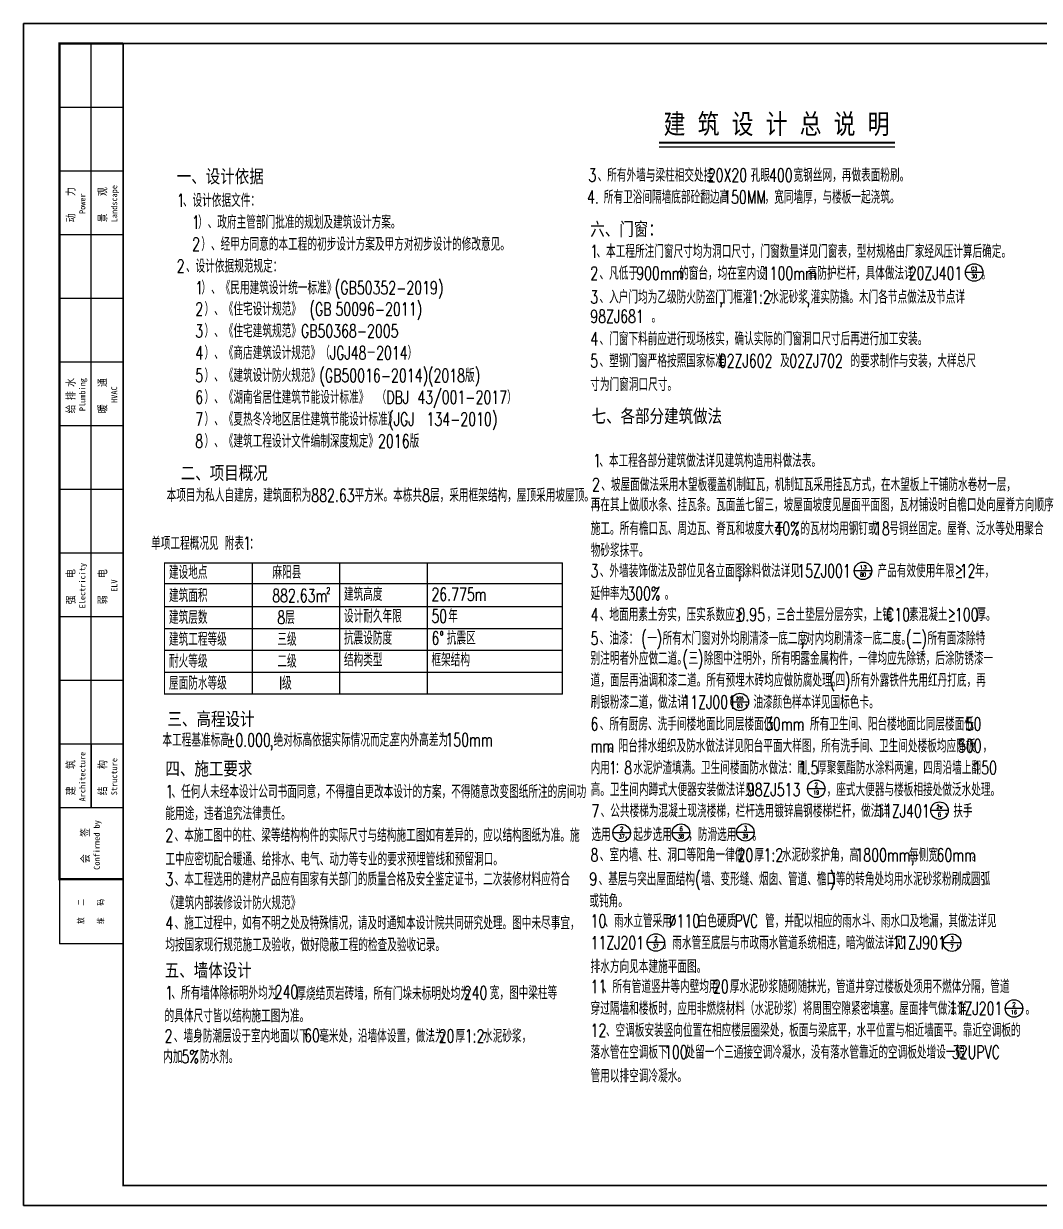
# Model space of a CAD drawing. Extents: x 522289 to 1051641, y 88514 to 354674.
# Drawn here: x 874023 to 899561, y 291238 to 320938 of the extents above; entities that cross this region are included whole.
import ezdxf
from ezdxf.enums import TextEntityAlignment as Align

# ---------------------------------------------------------------- set-up
doc = ezdxf.new("R2010")
doc.units = 0
doc.header["$LTSCALE"] = 1000
doc.header["$MEASUREMENT"] = 0
doc.layers.get('0').update_dxf_attribs({"linetype": 'CONTINUOUS'})
for name, color, linetype in [('8', 8, 'CONTINUOUS'), ('_0', 7, 'CONTINUOUS'), ('P-图框', 7, 'CONTINUOUS'), ('PUB_DIM', 3, 'CONTINUOUS'), ('PUB_TEXT', 7, 'CONTINUOUS'), ('PUB_TITLE', 4, 'CONTINUOUS'), ('TEXT', 7, 'CONTINUOUS')]:
    doc.layers.add(name, color=color, linetype=linetype)
doc.styles.add('_TCH_LABEL', font='COMPLEX', dxfattribs={"bigfont": 'GBCBIG'})
doc.styles.add('STYLE-ARIAL', font='NSimSun.ttf')
doc.styles.add('图签', font='宋体.ttf', dxfattribs={"width": 0.66})
doc.styles.add('宋体08', font='宋体.ttf', dxfattribs={"width": 0.8})
doc.styles.add('文字2', font='TXT', dxfattribs={"width": 0.7, "bigfont": 'HZTXT'})
doc.styles.add('统一文字', font='宋体.ttf', dxfattribs={"width": 0.8})

# ---------------------------------------------------------------- blocks, each defined once
blk = doc.blocks.new('中恒会签栏')
for p, q in [((-800, -19200), (-800, 0)), ((-1600, -1600), (0, -1600)), ((-1600, -3200), (0, -3200)), ((-1600, -4800), (0, -4800)), ((-1600, -6400), (0, -6400)), ((-1600, -8000), (0, -8000)), ((-1600, -9600), (0, -9600)), ((-1600, -11200), (0, -11200)), ((-1600, -12800), (0, -12800)), ((-1600, -14400), (0, -14400)), ((-1600, -16000), (0, -16000)), ((-1600, -17600), (0, -17600)), ((-800, -17600), (-800, -19200)), ((-1600, -19200), (0, -19200)), ((-1600, -21000), (-1600, -22626)), ((-5, -22626), (-1600, -22626))]:
    blk.add_line(p, q)
at = {"const_width": 60}
blk.add_lwpolyline([(0, -21000), (-1600, -21000), (-1600, 0), (0, 0)], dxfattribs=at)
for s, height, style, width, p in [('动    力', 200, '图签', 0.8, (-1316, -4051)), ('Power', 150, 'STYLE-ARIAL', 0.97, (-1023, -4024)), ('景    观', 200, '图签', 0.8, (-516, -4051)), ('Landscape', 150, 'STYLE-ARIAL', 0.97, (-223, -4024)), ('给 排 水', 200, '图签', 0.8, (-1316, -8851)), ('Plumbing', 150, 'STYLE-ARIAL', 0.97, (-1023, -8824)), ('暖    通', 200, '图签', 0.8, (-516, -8851)), ('HVAC', 150, 'STYLE-ARIAL', 0.97, (-223, -8824)), ('强    电', 200, '图签', 0.8, (-1316, -13651)), ('Electricity', 150, 'STYLE-ARIAL', 0.97, (-1023, -13624)), ('弱    电', 200, '图签', 0.8, (-516, -13651)), ('ELV', 150, 'STYLE-ARIAL', 0.97, (-223, -13624)), ('建    筑', 200, '图签', 0.8, (-1316, -18451)), ('Architecture', 150, 'STYLE-ARIAL', 0.97, (-1023, -18424)), ('结    构', 200, '图签', 0.8, (-516, -18451)), ('Structure', 150, 'STYLE-ARIAL', 0.97, (-223, -18424)), ('Confirmed by', 150, 'STYLE-ARIAL', 0.97, (-660, -20142)), ('会    签', 200, '图签', 0.8, (-953, -20157))]:
    blk.add_text(s, height=height, rotation=90, dxfattribs=dict(style=style, width=width)).set_placement(p, align=Align.MIDDLE_CENTER)
at = {"insert": (-803, -21813), "char_height": 150, "width": 1625.8, "attachment_point": 5, "rotation": 90, "style": '统一文字'}
blk.add_mtext('{\\fNSimSun|b0|i0|c134|p49;放   二\\P\\P维   码}', dxfattribs=at)
blk = doc.blocks.new('TQ1')
at = {"layer": 'P-图框'}
blk.add_lwpolyline([(804709, 185021), (846709, 185021), (846709, 214721), (804709, 214721)], close=True, dxfattribs=at)
at = {"layer": 'P-图框', "linetype": 'Continuous', "const_width": 40}
blk.add_lwpolyline([(807209, 185521), (846209, 185521), (846209, 214221), (807209, 214221)], close=True, dxfattribs=at)
at = {"layer": 'P-图框'}
blk.add_blockref('中恒会签栏', (807209, 214221), dxfattribs=at)

msp = doc.modelspace()

# ---------------------------------------------------------------- linework, layer by layer
at = {"layer": '8'}
msp.add_line((887565, 307389), (887565, 304090), dxfattribs=at)
at = {"layer": '_0'}
msp.add_lwpolyline([(874023, 320938), (916023, 320938), (916023, 291238), (874023, 291238)], close=True, dxfattribs=at)
at = {"layer": 'PUB_DIM'}
for p, q in [((898141, 314685), (897701, 314685)), ((895348, 307185), (894908, 307185)), ((892250, 303888), (891810, 303888)), ((894171, 301707), (893731, 301707)), ((897270, 301160), (896830, 301160)), ((889280, 300598), (888840, 300598)), ((890772, 300604), (890332, 300604)), ((892388, 300613), (891948, 300613)), ((890138, 297844), (889698, 297844)), ((897585, 297839), (897145, 297839)), ((899142, 296185), (898702, 296185))]:
    msp.add_line(p, q, dxfattribs=at)
for centre in [(897921, 314685), (895128, 307185), (892030, 303888), (893951, 301707), (897050, 301160), (889060, 300598), (890552, 300604), (892168, 300613), (889918, 297844), (897365, 297839), (898922, 296185)]:
    msp.add_circle(centre, 220, dxfattribs=at)
at = {"layer": 'PUB_TEXT'}
for p, q in [((877567, 307389), (887565, 307389)), ((879767, 307389), (879767, 304090)), ((881966, 307389), (881966, 304090)), ((884166, 307389), (884166, 304090)), ((877567, 306871), (887565, 306871)), ((877567, 306290), (887565, 306290)), ((877567, 306290), (887565, 306290)), ((877567, 305740), (887565, 305740)), ((877567, 305190), (887565, 305190)), ((877567, 304640), (887565, 304640))]:
    msp.add_line(p, q, dxfattribs=at)
at = {"layer": 'PUB_TEXT', "const_width": 27.5}
msp.add_lwpolyline([(877567, 307389), (887565, 307389), (887565, 304090), (877567, 304090)], close=True, dxfattribs=at)
at = {"layer": 'PUB_TITLE'}
msp.add_lwpolyline([(874023, 291238), (916023, 291238), (916023, 320938), (874023, 320938)], close=True, dxfattribs=at)
at = {"layer": 'TEXT', "color": 3}
msp.add_line((890002, 317838), (895923, 317838), dxfattribs=at)
at = {"layer": 'TEXT', "color": 3, "const_width": 55}
msp.add_lwpolyline([(889999, 317948), (895928, 317948)], dxfattribs=at)

# ---------------------------------------------------------------- block references
at = {"layer": 'P-图框'}
msp.add_blockref('TQ1', (69314, 106217), dxfattribs=at)

# ---------------------------------------------------------------- texts
at = {"layer": 'PUB_TEXT'}
for s, height, style, width, p in [('一、设计依据', 334.1, '宋体08', 0.8, (877873, 316934)), ('3', 330, '文字2', 0.7, (888222, 316964)), ('、所有外墙与梁柱相交处挂', 329.92, '文字2', 0.7, (888453, 316964)), ('20X20', 329.9, '文字2', 0.7, (891224, 316964)), ('孔眼', 329.9, '文字2', 0.7, (892302, 316964)), ('400', 329.9, '文字2', 0.7, (892764, 316964)), ('宽钢丝网，再做表面粉刷。', 329.92, '文字2', 0.7, (893380, 316964)), ('1', 330, '文字2', 0.7, (877873, 316330)), ('、设计依据文件：', 329.9, '文字2', 0.7, (878027, 316330)), ('4.', 329.9, '文字2', 0.7, (888186, 316414)), ('所有卫浴间隔墙底部砼翻边高', 329.92, '文字2', 0.7, (888610, 316414)), ('150MM', 329.9, '文字2', 0.7, (891612, 316414)), ('，宽同墙厚，与楼板一起浇筑。', 329.92, '文字2', 0.7, (892652, 316414)), ('1', 330, '文字2', 0.7, (878254, 315782)), ('）、政府主管部门批准的规划及建筑设计方案。', 329.92, '文字2', 0.7, (878408, 315782)), ('六、门窗：', 334.1, '宋体08', 0.8, (888270, 315608)), ('2', 330, '文字2', 0.7, (878259, 315230)), ('）、经甲方同意的本工程的初步设计方案及甲方对初步设计的修改意见。', 329.92, '文字2', 0.7, (878490, 315230)), ('、本工程所注门窗尺寸均为洞口尺寸，门窗数量详见门窗表，型材规格由厂家经风压计算后确定。', 329.92, '文字2', 0.7, (888424, 315049)), ('1', 330, '文字2', 0.7, (888270, 315049)), ('2', 330, '文字2', 0.7, (877873, 314680)), ('、设计依据规范规定：', 329.9, '文字2', 0.7, (878104, 314680)), ('2', 330, '文字2', 0.7, (888270, 314500)), ('、凡低于', 329.9, '文字2', 0.7, (888501, 314500)), ('900mm', 329.9, '文字2', 0.7, (889424, 314500)), ('的窗台，均在室内设', 329.9, '文字2', 0.7, (890502, 314500)), ('1100mm', 329.9, '文字2', 0.7, (892581, 314500)), ('高防护栏杆，具体做法详', 329.92, '文字2', 0.7, (893736, 314500)), ('20ZJ401', 329.9, '文字2', 0.7, (896276, 314500)), ('(GB50352-2019)', 329.92, '文字2', 0.7, (881845, 314135)), ('。', 330, '文字2', 0.7, (898105, 314500)), ('1', 330, '文字2', 0.7, (878339, 314135)), ('）、《民用建筑设计统一标准》', 329.92, '文字2', 0.7, (878493, 314135)), ('3', 330, '文字2', 0.7, (888270, 313903)), ('、入户门均为乙级防火防盗门', 329.92, '文字2', 0.7, (888501, 313903)), ('门框灌', 329.9, '文字2', 0.7, (891618, 313903)), ('1:2', 329.9, '文字2', 0.7, (892311, 313903)), ('水泥砂浆', 329.9, '文字2', 0.7, (892773, 313903)), ('灌实防撬。木门各节点做法及节点详', 329.92, '文字2', 0.7, (893812, 313903)), ('）、《住宅设计规范》', 329.9, '文字2', 0.7, (878570, 313599)), ('(GB', 329.9, '文字2', 0.7, (881209, 313599)), ('50096-2011)', 329.92, '文字2', 0.7, (881863, 313599)), (',', 330, '文字2', 0.7, (891503, 313903)), (',', 330, '文字2', 0.7, (893697, 313903)), ('2', 330, '文字2', 0.7, (878339, 313599)), ('98ZJ681', 329.9, '文字2', 0.7, (888270, 313416)), ('3', 330, '文字2', 0.7, (878339, 313049)), ('）、《住宅建筑规范》GB50368-2005', 329.92, '文字2', 0.7, (878570, 313049)), ('。', 330, '文字2', 0.7, (889809, 313416)), ('4', 330, '文字2', 0.7, (888270, 312853)), ('、门窗下料前应进行现场核实，确认实际的门窗洞口尺寸后再进行加工安装。', 329.92, '文字2', 0.7, (888501, 312853)), ('4', 330, '文字2', 0.7, (878339, 312499)), ('）、《商店建筑设计规范》（JGJ48－2014）', 329.92, '文字2', 0.7, (878570, 312499)), ('5', 330, '文字2', 0.7, (888270, 312300)), ('、塑钢门窗严格按照国家标准', 329.92, '文字2', 0.7, (888501, 312300)), ('02ZJ602', 329.9, '文字2', 0.7, (891503, 312300)), ('及', 330, '文字2', 0.7, (893043, 312300)), ('02ZJ702', 329.9, '文字2', 0.7, (893274, 312300)), ('的要求制作与安装，大样总尺', 329.92, '文字2', 0.7, (894813, 312300)), ('5', 330, '文字2', 0.7, (878339, 311931)), ('）、《建筑设计防火规范》', 329.92, '文字2', 0.7, (878570, 311931)), ('(GB50016-2014)(2018版)', 329.92, '文字2', 0.7, (881458, 311931)), ('寸为门窗洞口尺寸。', 329.9, '文字2', 0.7, (888270, 311703)), ('6', 330, '文字2', 0.7, (878339, 311383)), ('）、《湖南省居住建筑节能设计标准》 （DBJ 43/001-2017）', 329.92, '文字2', 0.7, (878570, 311383)), ('七、各部分建筑做法', 334.1, '宋体08', 0.8, (888302, 310909)), ('7', 330, '文字2', 0.7, (878339, 310833)), ('）、《夏热冬冷地区居住建筑节能设计标准》', 329.92, '文字2', 0.7, (878570, 310833)), ('(JGJ', 329.9, '文字2', 0.7, (883189, 310833)), ('134-2010)', 329.9, '文字2', 0.7, (884152, 310833)), ('8', 330, '文字2', 0.7, (878339, 310281)), ('）、《建筑工程设计文件编制深度规定》2016版', 329.92, '文字2', 0.7, (878570, 310281)), ('1', 330, '文字2', 0.7, (888342, 309789)), ('、本工程各部分建筑做法详见建筑构造用料做法表。', 329.92, '文字2', 0.7, (888496, 309789)), ('二、项目概况', 334.1, '宋体08', 0.8, (877972, 309479)), ('2', 330, '文字2', 0.7, (888315, 309188)), ('、坡屋面做法采用木望板覆盖机制缸瓦，机制缸瓦采用挂瓦方式，在木望板上干铺防水卷材一层，', 329.92, '文字2', 0.7, (888545, 309188)), ('再在其上做顺水条、挂瓦条。瓦面盖七留三，坡屋面坡度见屋面平面图，瓦材铺设时自檐口处向屋脊方向顺序', 329.92, '文字2', 0.7, (888281, 308681)), ('施工。所有檐口瓦、周边瓦、脊瓦和坡度大于', 329.92, '文字2', 0.7, (888281, 308085)), ('40%', 329.9, '文字2', 0.7, (892900, 308085)), ('的瓦材均用钢钉或', 329.9, '文字2', 0.7, (893554, 308085)), ('18', 329.9, '文字2', 0.7, (895402, 308085)), ('号铜丝固定。屋脊、泛水等处用聚合', 329.92, '文字2', 0.7, (895787, 308085)), ('单项工程概况见', 329.9, '文字2', 0.7, (877230, 307712)), ('附表', 329.9, '文字2', 0.7, (879079, 307712)), ('1', 330, '文字2', 0.7, (879541, 307712)), ('：', 330, '文字2', 0.7, (879695, 307712)), ('物砂浆抹平。', 329.9, '文字2', 0.7, (888281, 307535)), ('建设地点', 329.9, '文字2', 0.7, (877677, 306981)), ('麻阳县', 329.9, '文字2', 0.7, (880278, 306983)), ('3', 330, '文字2', 0.7, (888277, 307020)), ('、外墙装饰做法及部位见各立面图', 329.92, '文字2', 0.7, (888508, 307020)), ('涂料做法详见', 329.9, '文字2', 0.7, (892088, 307020)), ('15ZJ001', 329.9, '文字2', 0.7, (893473, 307020)), ('，产品有效使用年限≥', 329.9, '文字2', 0.7, (895247, 307020)), ('12', 329.9, '文字2', 0.7, (897557, 307020)), ('年，', 329.9, '文字2', 0.7, (897942, 307020)), ('延伸率为', 329.9, '文字2', 0.7, (888277, 306451)), (',', 330, '文字2', 0.7, (891972, 307020)), ('建筑面积', 329.9, '文字2', 0.7, (877677, 306399)), ('建筑高度', 329.9, '文字2', 0.7, (882076, 306431)), ('300%', 329.9, '文字2', 0.7, (889201, 306451)), ('。', 330, '文字2', 0.7, (890140, 306451)), ('建筑层数', 329.9, '文字2', 0.7, (877677, 305850)), ('设计耐久年限', 329.9, '文字2', 0.7, (882076, 305881)), ('50', 329.9, '文字2', 0.7, (884276, 305881)), ('年', 330, '文字2', 0.7, (884699, 305881)), ('4', 330, '文字2', 0.7, (888277, 305921)), ('、地面用素土夯实，压实系数应≥', 329.92, '文字2', 0.7, (888508, 305921)), ('0.95', 329.9, '文字2', 0.7, (891972, 305921)), ('，三合土垫层分层夯实，上铺', 329.92, '文字2', 0.7, (892703, 305921)), ('C10', 329.9, '文字2', 0.7, (895706, 305921)), ('素混凝土≥', 329.9, '文字2', 0.7, (896283, 305921)), ('100', 329.9, '文字2', 0.7, (897438, 305921)), ('厚。', 329.9, '文字2', 0.7, (897977, 305921)), ('8层', 329.9, '文字2', 0.7, (880402, 305850)), ('建筑工程等级', 329.9, '文字2', 0.7, (877677, 305300)), ('三级', 329.9, '文字2', 0.7, (880402, 305300)), ('抗震设防度', 329.9, '文字2', 0.7, (882076, 305331)), ('6%%d', 329.9, '文字2', 0.7, (884276, 305331)), ('抗震区', 329.9, '文字2', 0.7, (884661, 305331)), ('5', 330, '文字2', 0.7, (888277, 305324)), ('、油漆：', 329.9, '文字2', 0.7, (888508, 305324)), ('(', 330, '文字2', 0.7, (889548, 305324)), (')', 330, '文字2', 0.7, (889933, 305324)), ('所有木门窗对外均刷清漆一底二度', 329.92, '文字2', 0.7, (890087, 305324)), ('对内均刷清漆一底二度。', 329.92, '文字2', 0.7, (893667, 305324)), ('(', 330, '文字2', 0.7, (896207, 305324)), ('二', 330, '文字2', 0.7, (896361, 305324)), (')', 330, '文字2', 0.7, (896592, 305324)), ('所有面漆除特', 329.9, '文字2', 0.7, (896746, 305324)), ('一', 330, '文字2', 0.7, (889702, 305324)), (',', 330, '文字2', 0.7, (893551, 305324)), ('耐火等级', 329.9, '文字2', 0.7, (877677, 304750)), ('二级', 329.9, '文字2', 0.7, (880402, 304750)), ('结构类型', 329.9, '文字2', 0.7, (882076, 304782)), ('框架结构', 329.9, '文字2', 0.7, (884276, 304782)), ('别注明者外应做二道。', 329.9, '文字2', 0.7, (888277, 304821)), ('(', 330, '文字2', 0.7, (890586, 304821)), ('三', 330, '文字2', 0.7, (890740, 304821)), (')', 330, '文字2', 0.7, (890971, 304821)), ('除图中注明外，所有明露金属构件，一律均应先除锈，后涂防锈漆一', 329.92, '文字2', 0.7, (891125, 304821)), ('屋面防水等级', 329.9, '文字2', 0.7, (877677, 304200)), ('I级', 329.9, '文字2', 0.7, (880441, 304200)), ('道，面层再油调和漆二道。所有预埋木砖均应做防腐处理。', 329.92, '文字2', 0.7, (888277, 304271)), ('(', 330, '文字2', 0.7, (894282, 304271)), ('四', 330, '文字2', 0.7, (894435, 304271)), (')', 330, '文字2', 0.7, (894666, 304271)), ('所有外露铁件先用红丹打底，再', 329.92, '文字2', 0.7, (894820, 304271)), ('刷银粉漆二道，做法详', 329.9, '文字2', 0.7, (888277, 303721)), ('11ZJ001', 329.9, '文字2', 0.7, (890586, 303721)), ('，油漆颜色样本详见国标色卡。', 329.92, '文字2', 0.7, (892128, 303721)), ('三、高程设计', 334.1, '宋体08', 0.8, (877639, 303295)), ('、所有厨房、洗手间楼地面比同层楼面低', 329.92, '文字2', 0.7, (888508, 303171)), ('，所有卫生间、阳台楼地面比同层楼面低', 329.92, '文字2', 0.7, (893550, 303171)), ('6', 330, '文字2', 0.7, (888277, 303171)), ('30mm', 329.9, '文字2', 0.7, (892665, 303171)), ('50', 329.9, '文字2', 0.7, (897707, 303171)), ('本工程基准标高', 329.9, '文字2', 0.7, (877512, 302768)), ('%%P0.000', 329.9, '文字2', 0.7, (879129, 302768)), (',绝对标高依据实际情况而定。', 329.92, '文字2', 0.7, (880207, 302768)), ('室内外高差为', 329.9, '文字2', 0.7, (883242, 302773)), ('150mm', 329.9, '文字2', 0.7, (884628, 302773)), ('。阳台排水组织及防水做法详见阳台平面大样图，所有洗手间、卫生间处楼板均应降板', 329.92, '文字2', 0.7, (888739, 302621)), ('500', 329.9, '文字2', 0.7, (897515, 302621)), ('mm', 329.9, '文字2', 0.7, (888277, 302621)), ('，', 330, '文字2', 0.7, (898131, 302621)), ('四、施工要求', 334.1, '宋体08', 0.8, (877587, 302050)), ('内用', 329.9, '文字2', 0.7, (888277, 302072)), ('1', 330, '文字2', 0.7, (888739, 302072)), ('：', 330, '文字2', 0.7, (888893, 302072)), ('8', 330, '文字2', 0.7, (889124, 302072)), ('水泥炉渣填满。卫生间楼面防水做法：刷', 329.92, '文字2', 0.7, (889355, 302072)), ('1.5', 329.9, '文字2', 0.7, (893512, 302072)), ('厚聚氨酯防水涂料两遍，四周沿墙上翻', 329.92, '文字2', 0.7, (893974, 302072)), ('150', 329.9, '文字2', 0.7, (897900, 302072)), ('1', 330, '文字2', 0.7, (877587, 301471)), ('、任何人未经本设计公司书面同意，不得擅自更改本设计的方案，不得随意改变图纸所注的房间功', 329.92, '文字2', 0.7, (877741, 301471)), ('高。卫生间内蹲式大便器安装做法详见', 329.92, '文字2', 0.7, (888280, 301522)), ('98ZJ513', 329.9, '文字2', 0.7, (892206, 301522)), ('，座式大便器与楼板相接处做泛水处理。', 329.92, '文字2', 0.7, (894211, 301522)), ('能用途，违者追究法律责任。', 329.92, '文字2', 0.7, (877587, 300921)), ('7', 330, '文字2', 0.7, (888299, 300987)), ('、公共楼梯为混凝土现浇楼梯，栏杆选用镀锌扁钢楼梯栏杆，做法详', 329.92, '文字2', 0.7, (888530, 300987)), ('11ZJ401', 329.9, '文字2', 0.7, (895458, 300987)), ('，扶手', 329.9, '文字2', 0.7, (897155, 300987)), ('2', 330, '文字2', 0.7, (877587, 300374)), ('、本施工图中的柱、梁等结构构件的实际尺寸与结构施工图如有差异的，应以结构图纸为准。施', 329.92, '文字2', 0.7, (877818, 300374)), ('选用', 329.9, '文字2', 0.7, (888299, 300393)), ('，起步选用', 329.9, '文字2', 0.7, (889110, 300393)), ('，防滑选用', 329.9, '文字2', 0.7, (890730, 300393)), ('。', 330, '文字2', 0.7, (892350, 300393)), ('工中应密切配合暖通、给排水、电气、动力等专业的要求预埋管线和预留洞口。', 329.92, '文字2', 0.7, (877587, 299774)), ('8', 330, '文字2', 0.7, (888277, 299880)), ('、室内墙、柱、洞口等阳角一律做', 329.92, '文字2', 0.7, (888508, 299880)), ('20', 329.9, '文字2', 0.7, (891972, 299880)), ('厚', 330, '文字2', 0.7, (892395, 299880)), ('1:2', 329.9, '文字2', 0.7, (892626, 299880)), ('水泥砂浆护角，高', 329.9, '文字2', 0.7, (893088, 299880)), ('1800mm,', 329.9, '文字2', 0.7, (894936, 299880)), ('每侧宽', 329.9, '文字2', 0.7, (896283, 299880)), ('60mm', 329.9, '文字2', 0.7, (896976, 299880)), ('。', 330, '文字2', 0.7, (897861, 299880)), ('3', 330, '文字2', 0.7, (877587, 299271)), ('、本工程选用的建材产品应有国家有关部门的质量合格及安全鉴定证书，二次装修材料应符合', 329.92, '文字2', 0.7, (877818, 299271)), ('9', 330, '文字2', 0.7, (888247, 299275)), ('、基层与突出屋面结构', 329.9, '文字2', 0.7, (888478, 299275)), ('(', 330, '文字2', 0.7, (890904, 299275)), ('墙、变形缝、烟囱、管道、檐口', 329.92, '文字2', 0.7, (891058, 299275)), (')', 330, '文字2', 0.7, (894291, 299275)), ('等的转角处均用水泥砂浆粉刷成圆弧', 329.92, '文字2', 0.7, (894445, 299275)), ('或钝角。', 329.9, '文字2', 0.7, (888247, 298726)), ('《建筑内部装修设计防火规范》', 329.92, '文字2', 0.7, (877587, 298675)), ('4', 330, '文字2', 0.7, (877587, 298171)), ('、施工过程中，如有不明之处及特殊情况，请及时通知本设计院共同研究处理。图中未尽事宜，', 329.92, '文字2', 0.7, (877818, 298171)), ('10', 329.9, '文字2', 0.7, (888277, 298222)), ('、雨水立管采用', 329.9, '文字2', 0.7, (888623, 298222)), ('%%c110', 329.9, '文字2', 0.7, (890240, 298222)), ('白色硬质', 329.9, '文字2', 0.7, (890971, 298222)), ('PVC', 329.9, '文字2', 0.7, (891895, 298222)), ('管，并配以相应的雨水斗、雨水口及地漏，其做法详见', 329.92, '文字2', 0.7, (892665, 298222)), ('均按国家现行规范施工及验收，做好隐蔽工程的检查及验收记录。', 329.92, '文字2', 0.7, (877587, 297622)), ('11ZJ201', 329.9, '文字2', 0.7, (888277, 297673)), ('。雨水管至底层与市政雨水管道系统相连，暗沟做法详见', 329.92, '文字2', 0.7, (890090, 297673)), ('11ZJ901', 329.9, '文字2', 0.7, (895863, 297673)), ('，', 330, '文字2', 0.7, (897443, 297673)), ('五、墙体设计', 334.1, '宋体08', 0.8, (877570, 296982)), ('排水方向见本建施平面图。', 329.92, '文字2', 0.7, (888277, 297076)), ('1', 330, '文字2', 0.7, (877582, 296416)), ('、所有墙体除标明外均为', 329.92, '文字2', 0.7, (877736, 296416)), ('240', 329.9, '文字2', 0.7, (880335, 296439)), ('厚烧结页岩砖墙，所有门垛未标明处均为', 329.92, '文字2', 0.7, (880880, 296397)), ('240', 329.9, '文字2', 0.7, (885088, 296416)), ('宽，图中梁柱等', 329.9, '文字2', 0.7, (885742, 296416)), ('11', 329.9, '文字2', 0.7, (888277, 296573)), ('、所有管道竖井等内壁均用', 329.92, '文字2', 0.7, (888585, 296573)), ('20', 329.9, '文字2', 0.7, (891356, 296573)), ('厚水泥砂浆随砌随抹光，管道井穿过楼板处须用不燃体分隔，管道', 329.92, '文字2', 0.7, (891780, 296573)), ('的具体尺寸皆以结构施工图为准。', 329.92, '文字2', 0.7, (877567, 295836)), ('穿过隔墙和楼板时，应用非燃烧材料（水泥砂浆）将周围空隙紧密填塞。屋面排气做法详', 329.92, '文字2', 0.7, (888277, 296023)), ('11ZJ201', 329.9, '文字2', 0.7, (897284, 296023)), ('。', 330, '文字2', 0.7, (899213, 296023)), ('、空调板安装竖向位置在相应楼层圈梁处，板面与梁底平，水平位置与相近墙面平。靠近空调板的', 329.92, '文字2', 0.7, (888662, 295473)), ('2', 330, '文字2', 0.7, (877568, 295330)), ('、墙身防潮层设于室内地面以下', 329.92, '文字2', 0.7, (877799, 295330)), ('60', 329.9, '文字2', 0.7, (881076, 295345)), ('毫米处，沿墙体设置，做法为', 329.92, '文字2', 0.7, (881456, 295330)), ('20', 329.9, '文字2', 0.7, (884458, 295330)), ('厚', 330, '文字2', 0.7, (884882, 295330)), ('1:2', 329.9, '文字2', 0.7, (885113, 295330)), ('水泥砂浆，', 329.9, '文字2', 0.7, (885574, 295330)), ('12', 329.9, '文字2', 0.7, (888277, 295473)), ('落水管在空调板下', 329.9, '文字2', 0.7, (888277, 294923)), ('100', 329.9, '文字2', 0.7, (890124, 294923)), ('处留一个三通接空调冷凝水，没有落水管靠近的空调板处增设一根', 329.92, '文字2', 0.7, (890663, 294923)), ('32UPVC', 329.9, '文字2', 0.7, (897361, 294923)), ('内加', 329.9, '文字2', 0.7, (877531, 294809)), ('5%', 329.9, '文字2', 0.7, (877993, 294809)), ('防水剂。', 329.9, '文字2', 0.7, (878455, 294809)), ('管用以排空调冷凝水。', 329.9, '文字2', 0.7, (888277, 294327))]:
    msp.add_text(s, height=height, dxfattribs=dict(at, style=style, width=width)).set_placement(p)
at = {"layer": 'PUB_TEXT', "style": '_TCH_LABEL'}
for s, height, width, p, p2 in [('C3', 99.4, 0.893023, (897847, 314728), (897995, 314728)), ('30', 100.1, 0.92562, (897848, 314542), (897994, 314542)), ('13', 85.2, 1.579937, (895035, 307231), (895221, 307231)), ('80', 100.1, 0.898396, (895055, 307042), (895201, 307042)), ('205', 85.2, 0.848485, (891937, 303934), (892123, 303934)), ('83', 100.1, 0.898396, (891957, 303745), (892103, 303745)), ('2', 114, 1.116279, (893908, 301747), (893993, 301747)), ('19', 100.1, 1.053292, (893878, 301563), (894023, 301563)), ('2w', 99.4, 0.744186, (896976, 301203), (897124, 301203)), ('6', 114, 1.090909, (897008, 301006), (897091, 301006)), ('2', 114, 1.116279, (889018, 300639), (889102, 300639)), ('6', 114, 1.090909, (890511, 300644), (890594, 300644)), ('39', 100.1, 0.92562, (892096, 300470), (892241, 300470)), ('3', 114, 1.090909, (892127, 300654), (892210, 300654)), ('37', 100.1, 0.92562, (888987, 300455), (889133, 300455)), ('38', 100.1, 0.92562, (890479, 300461), (890625, 300461)), ('2', 114, 1.116279, (889876, 297885), (889960, 297885)), ('3', 114, 1.090909, (897324, 297880), (897407, 297880)), ('37', 100.1, 0.92562, (889845, 297701), (889991, 297701)), ('7', 114, 1.116279, (897323, 297684), (897407, 297684)), ('16', 100.1, 1.053292, (898849, 296042), (898995, 296042)), ('2', 114, 1.116279, (898880, 296226), (898965, 296226))]:
    msp.add_text(s, height=height, dxfattribs=dict(at, width=width)).set_placement(p, p2, align=Align.FIT)
at = {"layer": 'PUB_TEXT', "color": 6, "style": '文字2', "width": 0.7}
for s, height, p in [('本项目为私人自建房，建筑面积为882.63平方米。本栋共8层，采用框架结构，屋顶采用坡屋顶。', 329.92, (877618, 308919)), ('882.63m', 329.9, (880272, 306399)), ('2', 165, (881632, 306605)), ('26.775m', 329.9, (884276, 306431))]:
    msp.add_text(s, height=height, dxfattribs=at).set_placement(p)
at = {"layer": 'TEXT', "style": '宋体08', "width": 0.8}
for s, p in [('建', (890114, 318168)), ('筑', (890970, 318168)), ('设', (891825, 318168)), ('计', (892680, 318168)), ('总', (893536, 318168)), ('说', (894391, 318168)), ('明', (895246, 318168))]:
    msp.add_text(s, height=501, dxfattribs=at).set_placement(p)

doc.saveas('drawing.dxf')
